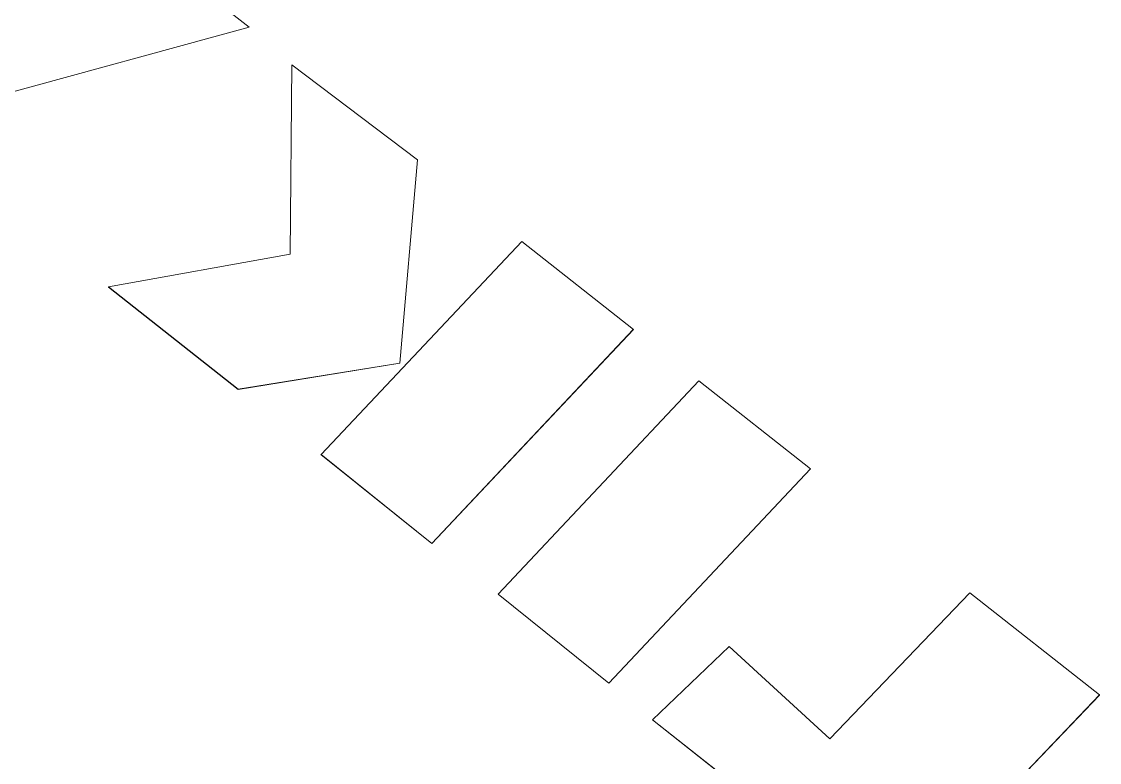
# Model space of a CAD drawing. Header units: millimetres. Extents: x -229914 to 856942, y -268655 to 87212.
# Drawn here: x -134786.3 to -134684.2, y 22926 to 22996.1 of the extents above; entities that cross this region are included whole.
import ezdxf

# ---------------------------------------------------------------- set-up
doc = ezdxf.new("R2010")
doc.units = ezdxf.units.MM

# ---------------------------------------------------------------- blocks, each defined once
blk = doc.blocks.new('Т912NEW')
at = {"color": 7, "linetype": 'Continuous', "lineweight": 15}
for p, q in [((2645.73, 3190.78), (2661.37, 3190.86)), ((2661.37, 3190.86), (2659.62, 3171.64)), ((2661.37, 3190.85), (2659.62, 3171.64)), ((2661.37, 3190.86), (2661.37, 3190.85)), ((2558.96, 3190.15), (2538.48, 3162.19)), ((2558.96, 3190.15), (2538.48, 3162.2)), ((2558.96, 3190.15), (2542.96, 3190.07)), ((2558.96, 3190.15), (2558.96, 3190.15)), ((2564.35, 3189.9), (2579.26, 3190.26)), ((2575.39, 3175.75), (2564.35, 3189.9)), ((2564.35, 3189.9), (2564.35, 3189.89)), ((2575.39, 3175.75), (2564.35, 3189.89)), ((2589.95, 3174.16), (2579.26, 3190.26)), ((2591.8, 3190.37), (2589.5, 3162.74)), ((2605.26, 3190.44), (2591.8, 3190.37)), ((2602.96, 3162.68), (2605.26, 3190.44)), ((2602.96, 3162.67), (2605.26, 3190.43)), ((2605.26, 3190.44), (2605.26, 3190.43)), ((2613.15, 3190.48), (2610.86, 3162.85)), ((2626.61, 3190.55), (2613.15, 3190.48)), ((2624.32, 3162.78), (2626.61, 3190.55)), ((2624.32, 3162.79), (2626.61, 3190.55)), ((2626.61, 3190.55), (2626.61, 3190.55)), ((2643.98, 3171.7), (2645.73, 3190.78)), ((2563.86, 3162.61), (2575.39, 3175.75)), ((2589.95, 3174.16), (2579.51, 3162.69)), ((2589.95, 3174.15), (2579.51, 3162.68)), ((2589.95, 3174.16), (2589.95, 3174.15)), ((2629.71, 3162.64), (2631.06, 3172.6)), ((2631.06, 3172.6), (2643.98, 3171.7)), ((2579.51, 3162.69), (2563.86, 3162.61)), ((2579.51, 3162.68), (2563.86, 3162.6)), ((2563.86, 3162.61), (2563.86, 3162.6)), ((2579.51, 3162.69), (2579.51, 3162.68)), ((2589.5, 3162.74), (2589.5, 3162.73)), ((2602.96, 3162.68), (2589.5, 3162.74)), ((2602.96, 3162.67), (2589.5, 3162.73)), ((2602.96, 3162.68), (2602.96, 3162.67)), ((2610.86, 3162.85), (2610.86, 3162.84)), ((2624.32, 3162.79), (2610.86, 3162.85)), ((2624.32, 3162.78), (2610.86, 3162.84)), ((2624.32, 3162.79), (2624.32, 3162.78)), ((2670.27, 3162.85), (2629.71, 3162.64)), ((2670.27, 3162.84), (2629.71, 3162.63)), ((2629.71, 3162.64), (2629.71, 3162.63))]:
    blk.add_line(p, q, dxfattribs=at)

msp = doc.modelspace()

# ---------------------------------------------------------------- block references
at = {"rotation": 321.4676820499667}
msp.add_blockref('Т912NEW', (-138753.82306, 22094.20638), dxfattribs=at)

doc.saveas('drawing.dxf')
